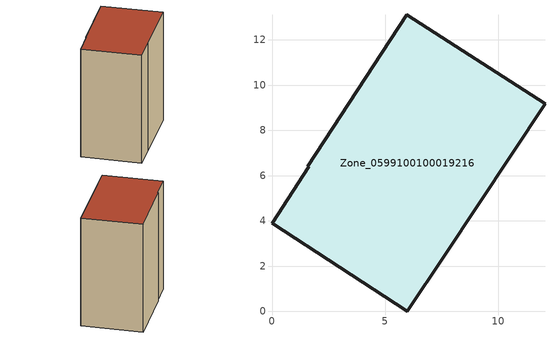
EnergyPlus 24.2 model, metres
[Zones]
Zone_0599100100019216
 floor ground (C_G): 7.63,2.49 5.98,0 0,3.9 1.62,6.4 1.58,6.43 5.96,13.12 12.07,9.17 z4.21
 wall outside (C_F): 5.98,0 7.63,2.49 12.07,9.17 5.96,13.12 1.58,6.43 1.62,6.4 0,3.9 5.98,0 z4.21:18
 roof outside (C_R): 1.62,6.4 0,3.9 5.98,0 7.63,2.49 12.07,9.17 5.96,13.12 1.58,6.43 z18
[BUILDING]
Pand.0599100100019216: North Axis=0; Terrain=City; Loads Convergence Tolerance Value=0.04; Temperature Convergence Tolerance Value=0.4; Solar Distribution=FullExterior; Maximum Number of Warmup Days=25; Minimum Number of Warmup Days=1
[Site:Location]
Rotterdam.The.Hague.AP_ZH_NLD Design_Conditions: Latitude=51.96; Longitude=4.45; Time Zone=1; Elevation=-4.5
[SITE:GROUNDTEMPERATURE:BUILDINGSURFACE]
18, 18, 18, 18, 18, 18, 18, 18, 18, 18, 18, 18
[MATERIAL] Thermal Absorptance=0.9; Solar Absorptance=0.7; Visible Absorptance=0.7
Name | Roughness | Thickness | Conductivity | Density | Specific Heat
G.TI.2015-2018 | MediumSmooth | 0.15 | 0.0428571 | 540 | 1210
F.TI.2015-2018 | Rough | 0.3 | 0.0666667 | 1920 | 840
R.TI.2015-2018 | MediumRough | 0.2 | 0.0333333 | 1500 | 1000
[CONSTRUCTION]
C_G: G.TI.2015-2018
C_F: F.TI.2015-2018
C_R: R.TI.2015-2018
[ZONE]
Zone_0599100100019216: Type=1; Multiplier=1; Ceiling Height=Autocalculate; Volume=Autocalculate; Floor Area=autocalculate; Part of Total Floor Area=Yes
[ZONEINFILTRATION:DESIGNFLOWRATE]
Infil_Zone_0599100100019216: Zone or ZoneList or Space or SpaceList=Zone_0599100100019216; Schedule=AlwaysOn; Design Flow Rate Calculation Method=Flow/Area; Flow Rate per Floor Area=0.0015; Constant Term Coefficient=1; Temperature Term Coefficient=0; Velocity Term Coefficient=0; Velocity Squared Term Coefficient=0
[HVACTEMPLATE:ZONE:IDEALLOADSAIRSYSTEM]
Zone_0599100100019216: Maximum Heating Supply Air Temperature=50; Minimum Cooling Supply Air Temperature=13; Maximum Heating Supply Air Humidity Ratio=0.0156; Minimum Cooling Supply Air Humidity Ratio=0.0077; Heating Limit=NoLimit; Cooling Limit=NoLimit; Dehumidification Control Type=ConstantSensibleHeatRatio; Cooling Sensible Heat Ratio=0.7; Dehumidification Setpoint=60; Humidification Control Type=None; Humidification Setpoint=30; Outdoor Air Method=None; Outdoor Air Flow Rate per Person=0.00944; Outdoor Air Flow Rate per Zone Floor Area=0; Outdoor Air Flow Rate per Zone=0; Demand Controlled Ventilation Type=None; Outdoor Air Economizer Type=NoEconomizer; Heat Recovery Type=None; Sensible Heat Recovery Effectiveness=0.7; Latent Heat Recovery Effectiveness=0.65
[ZONECONTROL:THERMOSTAT]
ThermostatControl_Zone_0599100100019216: Zone or ZoneList=Zone_0599100100019216; Control Type Schedule=DualSetpointControlType; Control 1=Thermostat_Zone_0599100100019216; Temperature Difference Between Cutout And Setpoint=0
[THERMOSTATSETPOINT:DUALSETPOINT]
Thermostat_Zone_0599100100019216: Heating Setpoint Temperature Schedule=HeatingSetpoint_Zone_0599100100019216; Cooling Setpoint Temperature Schedule=CoolingSetpoint_Zone_0599100100019216
[SCHEDULE:COMPACT]
HeatingSetpoint_Zone_0599100100019216: Through: 12/31, For: AllDays, Until: 24:00, 21
CoolingSetpoint_Zone_0599100100019216: Through: 12/31, For: AllDays, Until: 24:00, 24
DualSetpointControlType: Through: 12/31, For: AllDays, Until: 24:00, 4
AlwaysOn: Through: 12/31, For: AllDays, Until: 24:00, 1
